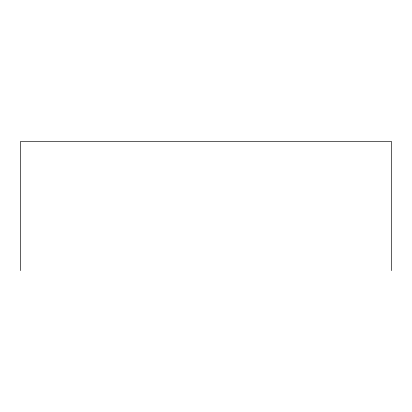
<?xml version="1.0" encoding="UTF-8"?>
<svg xmlns="http://www.w3.org/2000/svg" width="412" height="412" viewBox="0 0 412 412"><rect width="100%" height="100%" fill="white"/><g stroke="black" fill="none" stroke-linecap="round" stroke-linejoin="round"><path stroke-width="0.62" d="M391.4 270.617L391.4 141.383L20.6 141.383L20.6 270.617"/></g></svg>
